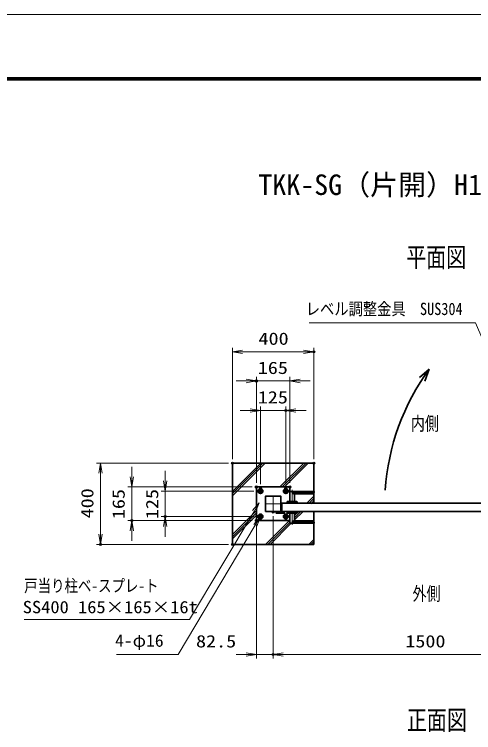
# Model space of a CAD drawing. Units: millimetres at full size. Extents: x -5940 to 5940, y -4200 to 4200.
# Drawn here: x -3797 to -1537, y 667 to 4200 of the extents above; entities that cross this region are included whole.
import ezdxf
from ezdxf.enums import TextEntityAlignment as Align

# ---------------------------------------------------------------- set-up
doc = ezdxf.new("R2010")
doc.units = ezdxf.units.MM
doc.header["$LTSCALE"] = 20
doc.header["$PDMODE"] = 32
doc.header["$PDSIZE"] = 10
for name, pattern in [('DASHED', [7.5, 6, -1.5]), ('USER1', [18, 12, -1.5, 3, -1.5]), ('USER2', [9, 6, -0.75, 1.5, -0.75])]:
    doc.linetypes.add(name, pattern=pattern)
for name, color, linetype, lineweight in [('0-0_D-TTL', 7, 'Continuous', 18), ('0-1_軸線', 200, 'USER1', 15), ('0-2_隠れ線', 140, 'DASHED', 18), ('0-3_外形線', 7, 'Continuous', 35), ('0-4_寸法線', 4, 'Continuous', 18), ('0-5_0', 7, 'Continuous', 18), ('0-8_細線', 2, 'Continuous', 35), ('1-0_ハッチング', 253, 'Continuous', 13)]:
    doc.layers.add(name, color=color, linetype=linetype, lineweight=lineweight)
doc.layers.add('0-6_Defpoints', color=7, linetype='Continuous')
doc.layers.add('0-7_文字', color=254, linetype='Continuous')
doc.styles.add('ＭＳ ゴシック', font='')
doc.styles.get('ＭＳ ゴシック').set_extended_font_data('MS Gothic')

# ---------------------------------------------------------------- blocks, each defined once
blk = doc.blocks.new('_Open')
at = {"layer": '0-5_0'}
blk.add_line((-20, 3.333), (0, 0), dxfattribs=at)
blk.add_lwpolyline([(-20, -3.333), (0, 0), (-20, 0)], dxfattribs=at)
blk = doc.blocks.new('U15')
at = {"layer": '0-1_軸線', "linetype": 'USER2'}
for p, q in [((-1250, 1478.6), (-1250, 1021.4)), ((-1478.6, 1250), (-1021.4, 1250))]:
    blk.add_line(p, q, dxfattribs=at)
at = {"layer": '0-3_外形線'}
blk.add_lwpolyline([(-1430, 1146.1), (-1250, 1042.2), (-1070, 1146.1), (-1070, 1353.9), (-1250, 1457.8), (-1430, 1353.9)], close=True, dxfattribs=at)
for radius in [180, 101.1]:
    blk.add_circle((-1250, 1250), radius, dxfattribs=at)
at = {"layer": '0-8_細線', "color": 4, "lineweight": 25}
blk.add_arc((-1250, 1250), 120, 260, 170, dxfattribs=at)
blk = doc.blocks.new('U16')
at = {"layer": '0-1_軸線', "linetype": 'USER2'}
for p, q in [((-1250, 1514), (-1250, 986)), ((-1514, 1250), (-986, 1250))]:
    blk.add_line(p, q, dxfattribs=at)
at = {"layer": '0-3_外形線'}
for radius in [240, 140]:
    blk.add_circle((-1250, 1250), radius, dxfattribs=at)
blk = doc.blocks.new('U17')
at = {"layer": '0-1_軸線', "linetype": 'USER2'}
for p, q in [((-1478.6, -1250), (-1021.4, -1250)), ((-1250, -1478.6), (-1250, -1021.4))]:
    blk.add_line(p, q, dxfattribs=at)
at = {"layer": '0-3_外形線'}
blk.add_lwpolyline([(-1430, -1146.1), (-1250, -1042.2), (-1070, -1146.1), (-1070, -1353.9), (-1250, -1457.8), (-1430, -1353.9)], close=True, dxfattribs=at)
for radius in [180, 101.1]:
    blk.add_circle((-1250, -1250), radius, dxfattribs=at)
at = {"layer": '0-8_細線', "color": 4, "lineweight": 25}
blk.add_arc((-1250, -1250), 120, 190, 100, dxfattribs=at)
blk = doc.blocks.new('U18')
at = {"layer": '0-1_軸線', "linetype": 'USER2'}
for p, q in [((-1514, -1250), (-986, -1250)), ((-1250, -1514), (-1250, -986))]:
    blk.add_line(p, q, dxfattribs=at)
at = {"layer": '0-3_外形線'}
for radius in [240, 140]:
    blk.add_circle((-1250, -1250), radius, dxfattribs=at)
blk = doc.blocks.new('U19')
at = {"layer": '0-1_軸線', "linetype": 'USER2'}
for p, q in [((1250, 1478.6), (1250, 1021.4)), ((1478.6, 1250), (1021.4, 1250))]:
    blk.add_line(p, q, dxfattribs=at)
at = {"layer": '0-3_外形線'}
blk.add_lwpolyline([(1430, 1146.1), (1250, 1042.2), (1070, 1146.1), (1070, 1353.9), (1250, 1457.8), (1430, 1353.9)], close=True, dxfattribs=at)
for radius in [180, 101.1]:
    blk.add_circle((1250, 1250), radius, dxfattribs=at)
at = {"layer": '0-8_細線', "color": 4, "lineweight": 25}
blk.add_arc((1250, 1250), 120, 10, 280, dxfattribs=at)
blk = doc.blocks.new('U20')
at = {"layer": '0-1_軸線', "linetype": 'USER2'}
for p, q in [((1250, 1514), (1250, 986)), ((1514, 1250), (986, 1250))]:
    blk.add_line(p, q, dxfattribs=at)
at = {"layer": '0-3_外形線'}
for radius in [240, 140]:
    blk.add_circle((1250, 1250), radius, dxfattribs=at)
blk = doc.blocks.new('U21')
at = {"layer": '0-1_軸線', "linetype": 'USER2'}
for p, q in [((1478.6, -1250), (1021.4, -1250)), ((1250, -1478.6), (1250, -1021.4))]:
    blk.add_line(p, q, dxfattribs=at)
at = {"layer": '0-3_外形線'}
blk.add_lwpolyline([(1430, -1146.1), (1250, -1042.2), (1070, -1146.1), (1070, -1353.9), (1250, -1457.8), (1430, -1353.9)], close=True, dxfattribs=at)
for radius in [180, 101.1]:
    blk.add_circle((1250, -1250), radius, dxfattribs=at)
at = {"layer": '0-8_細線', "color": 4, "lineweight": 25}
blk.add_arc((1250, -1250), 120, 80, 350, dxfattribs=at)
blk = doc.blocks.new('U22')
at = {"layer": '0-1_軸線', "linetype": 'USER2'}
for p, q in [((1514, -1250), (986, -1250)), ((1250, -1514), (1250, -986))]:
    blk.add_line(p, q, dxfattribs=at)
at = {"layer": '0-3_外形線'}
for radius in [240, 140]:
    blk.add_circle((1250, -1250), radius, dxfattribs=at)
blk = doc.blocks.new('adggdgag')
at = {"layer": '0-1_軸線'}
for p, q in [((0, 825), (0, -825)), ((825, 0), (-825, 0))]:
    blk.add_line(p, q, dxfattribs=at)
at = {"layer": '0-2_隠れ線'}
for centre in [(-1250, 1250), (1250, 1250), (-1250, -1250), (1250, -1250)]:
    blk.add_circle(centre, 160, dxfattribs=at)
at = {"layer": '0-3_外形線'}
blk.add_lwpolyline([(1650, 1210), (1650, 1650), (-1650, 1650), (-1650, -1650), (1630, -1650)], dxfattribs=at)
for points in [[(-750, -750), (750, -750), (750, 750), (-750, 750)], [(310, -840), (690, -840), (690, -750), (310, -750)], [(310, -840), (1070, -840), (1070, -930), (310, -930)]]:
    blk.add_lwpolyline(points, close=True, dxfattribs=at)
at = {"layer": '0-8_細線'}
blk.add_lwpolyline([(770, -840), (1070, -840), (1070, -780), (770, -780)], close=True, dxfattribs=at)
at = {"layer": '0-3_外形線'}
for name in ['U16', 'U15', 'U20', 'U19', 'U18', 'U17', 'U22', 'U21']:
    blk.add_blockref(name, (0, 0), dxfattribs=at)
blk = doc.blocks.new('fffafafa')
at = {"layer": '0-1_軸線'}
blk.add_line((0, -160), (0, 1155.1), dxfattribs=at)
at = {"layer": '0-3_外形線'}
for p, q in [((-240, 0), (-240, 980)), ((-220, 1000), (2140, 1000)), ((2160, 900), (0, 900)), ((240, 760), (1917.5, 760)), ((240, 760), (240, 0)), ((2160, 900), (2160, 980)), ((-474, 0), (474, 0)), ((-480, -160), (-480, -6)), ((-480, -160), (480, -160)), ((480, -160), (480, -6))]:
    blk.add_line(p, q, dxfattribs=at)
for centre, radius, start, end in [((-220, 980), 20, 90, 180), ((242.5, 1040), 280, 209.99736, 269.48969), ((1917.5, 1040), 280, 270, 330.00262), ((2140, 980), 20, 0, 90), ((-474, -6), 6, 90, 180), ((474, -6), 6, 0, 90)]:
    blk.add_arc(centre, radius, start, end, dxfattribs=at)
blk = doc.blocks.new('S36')
at = {"layer": '0-4_寸法線'}
for points in [[(-14399496.8, 55016212.9), (-14383239.8, 55016212.9), (-14376877.7, 55026834.9), (-14376363.9, 55027692.8)], [(-14376734.8, 55026749.3), (-14376363.9, 55027692.8), (-14377020.7, 55026920.6)]]:
    blk.add_lwpolyline(points, dxfattribs=at)
at = {"layer": '0-4_寸法線', "color": 254, "style": 'ＭＳ ゴシック'}
for s, width, p in [('戸当り柱ベ-スプレ-ト', 0.8, (-14399496.8, 55018552.2)), ('SS400 165×165×16t', 1.1, (-14399640.8, 55016452.2))]:
    blk.add_text(s, height=1212, dxfattribs=dict(at, width=width)).set_placement(p, align=Align.BOTTOM_LEFT)
blk = doc.blocks.new('S41')
at = {"layer": '0-4_寸法線'}
for points in [[(-14371442.1, 55045393.9), (-14355090.9, 55045393.9), (-14348152.6, 55029359.3), (-14347755.4, 55028441.5)], [(-14348305.5, 55029293.1), (-14347755.4, 55028441.5), (-14347999.6, 55029425.5)]]:
    blk.add_lwpolyline(points, dxfattribs=at)
at = {"layer": '0-4_寸法線', "color": 254, "style": 'ＭＳ ゴシック', "width": 0.85}
blk.add_text('レベル調整金具\u3000SUS304', height=1212, dxfattribs=at).set_placement((-14371787.7, 55045790.8), align=Align.BOTTOM_LEFT)
blk = doc.blocks.new('S42')
at = {"layer": '0-4_寸法線'}
for points in [[(-14390409.1, 55012758.4), (-14384339.5, 55012758.4), (-14376757.5, 55025477.5), (-14376245.4, 55026336.5)], [(-14376614.3, 55025392.2), (-14376245.4, 55026336.5), (-14376900.6, 55025562.9)]]:
    blk.add_lwpolyline(points, dxfattribs=at)
at = {"layer": '0-4_寸法線', "color": 254, "style": 'ＭＳ ゴシック', "width": 1.05}
blk.add_text('4-φ16', height=1212, dxfattribs=at).set_placement((-14390553.1, 55013155.2), align=Align.BOTTOM_LEFT)

msp = doc.modelspace()

# ---------------------------------------------------------------- linework, layer by layer
at = {"layer": '0-0_D-TTL'}
for points in [[(-5940, -4200), (5940, -4200), (5940, 4200), (-5940, 4200)], [(-5558.14, 3889.71), (5558.14, 3889.71), (5558.14, -3888.86), (-5558.14, -3888.86)], [(-5554.61, 3886.18), (5554.61, 3886.18), (5554.61, -3885.32), (-5554.61, -3885.32)], [(-5551.07, 3882.64), (5551.07, 3882.64), (5551.07, -3881.79), (-5551.07, -3881.79)], [(-5547.54, 3879.11), (5547.54, 3879.11), (5547.54, -3878.25), (-5547.54, -3878.25)], [(-5544, 3875.57), (5544, 3875.57), (5544, -3874.71), (-5544, -3874.71)]]:
    msp.add_lwpolyline(points, close=True, dxfattribs=at)
at = {"layer": '0-3_外形線'}
msp.add_lwpolyline([(-2323.52, 1795.04), (-2323.52, 1992.54), (-2723.52, 1992.54), (-2723.52, 1592.54), (-2323.52, 1592.54), (-2323.52, 1755.04)], dxfattribs=at)
msp.add_lwpolyline([(-2481.02, 1795.04), (-961.02, 1795.04), (-961.02, 1755.04), (-2481.02, 1755.04)], close=True, dxfattribs=at)
at = {"layer": '0-4_寸法線'}
for p, q in [((-2723.52, 2012.54), (-2723.52, 2559.93)), ((-2323.52, 2012.54), (-2323.52, 2559.93)), ((-2723.52, 2539.93), (-2323.52, 2539.93)), ((-2606.02, 1895.04), (-2606.02, 2416.52)), ((-2441.02, 1895.04), (-2441.02, 2416.52)), ((-2656.02, 2396.52), (-2706.02, 2396.52)), ((-2441.02, 2396.52), (-2606.02, 2396.52)), ((-2391.02, 2396.52), (-2341.02, 2396.52)), ((-2586.02, 1888.24), (-2586.02, 2271.52)), ((-2461.02, 1888.24), (-2461.02, 2271.52)), ((-2636.02, 2251.52), (-2686.02, 2251.52)), ((-2586.02, 2251.52), (-2461.02, 2251.52)), ((-2411.02, 2251.52), (-2361.02, 2251.52)), ((-2743.52, 1992.54), (-3393.42, 1992.54)), ((-3373.42, 1992.54), (-3373.42, 1592.54)), ((-3219.38, 1925.04), (-3219.38, 1975.04)), ((-3054.38, 1905.04), (-3054.38, 1955.04)), ((-2626.02, 1875.04), (-3239.38, 1875.04)), ((-3219.38, 1875.04), (-3219.38, 1710.04)), ((-2619.22, 1855.04), (-3074.38, 1855.04)), ((-3054.38, 1855.04), (-3054.38, 1730.04)), ((-2626.02, 1710.04), (-3239.38, 1710.04)), ((-2619.22, 1730.04), (-3074.38, 1730.04)), ((-2523.52, 1731.29), (-2523.52, 1031.36)), ((-2523.52, 1731.29), (-2523.52, 1031.36)), ((-3054.38, 1680.04), (-3054.38, 1630.04)), ((-2606.02, 1690.04), (-2606.02, 1031.36)), ((-3219.38, 1660.04), (-3219.38, 1610.04)), ((-2743.52, 1592.54), (-3393.42, 1592.54)), ((-2656.02, 1051.36), (-2706.02, 1051.36)), ((-2606.02, 1051.36), (-2523.52, 1051.36)), ((-2523.52, 1051.36), (-1023.52, 1051.36)), ((-2473.52, 1051.36), (-2423.52, 1051.36))]:
    msp.add_line(p, q, dxfattribs=at)
at = {"layer": '0-6_Defpoints'}
for p in [(-2323.52, 2539.93), (-2606.02, 2396.52), (-2461.02, 2251.52), (-2723.52, 1992.54), (-2723.52, 1992.54), (-2323.52, 1992.54), (-2606.02, 1875.04), (-2606.02, 1875.04), (-2586.02, 1868.24), (-2461.02, 1868.24), (-2441.02, 1875.04), (-2599.22, 1855.04), (-3054.38, 1730.04), (-2599.22, 1730.04), (-2523.52, 1751.29), (-3219.38, 1710.04), (-2606.02, 1710.04), (-2606.02, 1710.04), (-3373.42, 1592.54), (-2723.52, 1592.54), (-2523.52, 1051.36)]:
    msp.add_point(p, dxfattribs=at)
at = {"layer": '0-8_細線'}
for q in [(-1803.54, 2414.11), (-1776.47, 2395.6)]:
    msp.add_line((-1755.48, 2455.37), q, dxfattribs=at)
msp.add_arc((-832.13, 1782.31), 1142.63, 143.9103, 176.11605, dxfattribs=at)
at = {"layer": '1-0_ハッチング'}
for p, q in [((-2723.52, 1853.57), (-2584.56, 1992.54)), ((-2723.52, 1842.7), (-2573.68, 1992.54)), ((-2723.52, 1831.82), (-2562.81, 1992.54)), ((-2489.93, 1875.04), (-2372.43, 1992.54)), ((-2479.05, 1875.04), (-2361.55, 1992.54)), ((-2468.18, 1875.04), (-2350.68, 1992.54)), ((-2359.21, 1793.62), (-2323.52, 1829.31)), ((-2348.66, 1793.3), (-2323.52, 1818.43)), ((-2338.1, 1792.98), (-2323.52, 1807.56)), ((-2723.52, 1641.44), (-2606.02, 1758.94)), ((-2723.52, 1630.56), (-2606.02, 1748.06)), ((-2723.52, 1619.69), (-2606.02, 1737.19)), ((-2418.02, 1734.81), (-2397.79, 1755.04)), ((-2418.02, 1723.93), (-2386.92, 1755.04)), ((-2418.02, 1713.06), (-2376.04, 1755.04)), ((-2560.29, 1592.54), (-2442.79, 1710.04)), ((-2549.42, 1592.54), (-2442.02, 1699.93)), ((-2538.54, 1592.54), (-2434.04, 1697.04)), ((-2348.16, 1592.54), (-2323.52, 1617.18)), ((-2337.29, 1592.54), (-2323.52, 1606.3)), ((-2326.41, 1592.54), (-2323.52, 1595.43))]:
    msp.add_line(p, q, dxfattribs=at)

# ---------------------------------------------------------------- block references
at = {"layer": '0-3_外形線', "xscale": 0.05, "yscale": 0.05}
for name, p in [('adggdgag', (-2523.52, 1792.54)), ('fffafafa', (-2430.02, 1803.04))]:
    msp.add_blockref(name, p, dxfattribs=at)
at = {"layer": '0-3_外形線', "xscale": -0.05, "yscale": 0.05, "rotation": 180}
msp.add_blockref('fffafafa', (-2430.02, 1747.04), dxfattribs=at)
at = {"layer": '0-4_寸法線'}
for name, p, xscale, yscale in [('S41', (716226.25, -2749586.79), 0.05, 0.05), ('_Open', (-2323.52, 2539.93), 2.5, 2.5), ('_Open', (-2606.02, 2396.52), 2.5, 2.5), ('_Open', (-2586.02, 2251.52), 2.5, 2.5), ('S36', (716226.25, -2749586.79), 0.05, 0.05), ('S42', (716226.25, -2749586.79), 0.05, 0.05), ('_Open', (-2606.02, 1051.36), 2.5, 2.5)]:
    msp.add_blockref(name, p, dxfattribs=dict(at, xscale=xscale, yscale=yscale))
at = {"layer": '0-4_寸法線', "xscale": 2.5, "yscale": 2.5}
for p, rotation in [((-2723.52, 2539.93), 180), ((-2441.02, 2396.52), 180), ((-2461.02, 2251.52), 180), ((-3373.42, 1992.54), 90), ((-3219.38, 1875.04), 270), ((-3054.38, 1855.04), 270), ((-3219.38, 1710.04), 90), ((-3054.38, 1730.04), 90), ((-3373.42, 1592.54), 270), ((-2523.52, 1051.36), 180), ((-2523.52, 1051.36), 180)]:
    msp.add_blockref('_Open', p, dxfattribs=dict(at, rotation=rotation))

# ---------------------------------------------------------------- texts
at = {"layer": '0-4_寸法線', "color": 254, "style": 'ＭＳ ゴシック', "width": 1.2}
for s, p in [('400', (-2595.52, 2556.27)), ('165', (-2599.12, 2412.86)), ('125', (-2599.12, 2267.86)), ('82.5', (-2902.99, 1067.7)), ('1500', (-1873.12, 1067.7))]:
    msp.add_text(s, height=60.56, dxfattribs=at).set_placement(p, align=Align.BOTTOM_LEFT)
for s, p in [('400', (-3389.76, 1720.54)), ('165', (-3235.73, 1716.94)), ('125', (-3070.73, 1716.94))]:
    msp.add_text(s, height=60.56, rotation=90, dxfattribs=at).set_placement(p, align=Align.BOTTOM_LEFT)
at = {"layer": '0-7_文字', "style": 'ＭＳ ゴシック'}
msp.add_text('TKK-SG（片開）H1200×W1500', height=101, dxfattribs=at).set_placement((-2596.34, 3281.12), align=Align.BOTTOM_LEFT)
at = {"layer": '0-7_文字', "style": 'ＭＳ ゴシック', "width": 0.75}
for s, height, p in [('平面図', 96.19, (-1868.48, 2928.15)), ('内側', 67.3, (-1845.59, 2133.34)), ('外側', 67.3, (-1837.66, 1296.6)), ('正面図', 96.19, (-1865.13, 651.1))]:
    msp.add_text(s, height=height, dxfattribs=at).set_placement(p, align=Align.BOTTOM_LEFT)

doc.saveas('drawing.dxf')
